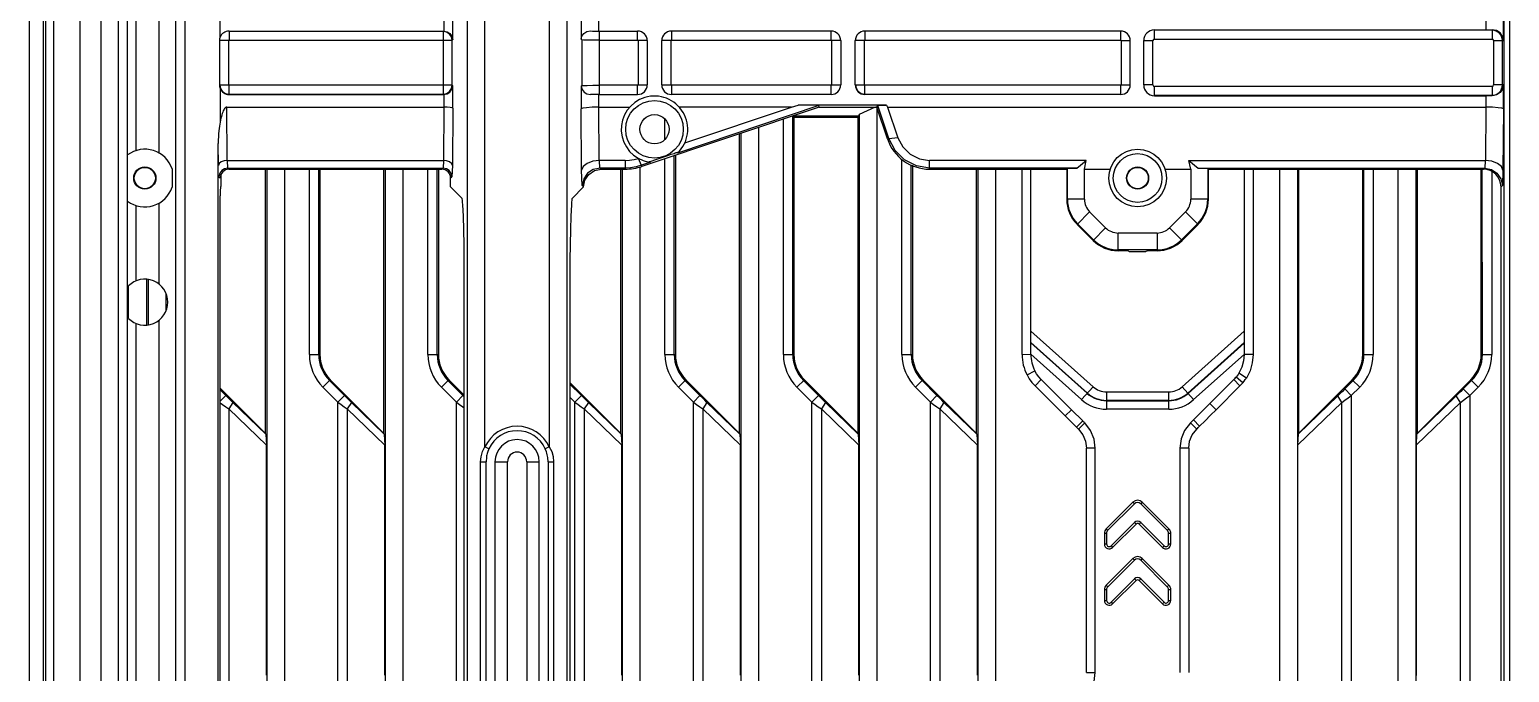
# Model space of a CAD drawing. Header units: millimetres. Extents: x -3132 to 28633, y 682 to 5849.
# Drawn here: x 7061 to 7228, y 2136.8 to 2209.3 of the extents above; entities that cross this region are included whole.
import ezdxf

# ---------------------------------------------------------------- set-up
doc = ezdxf.new("R2010")
doc.units = ezdxf.units.MM

msp = doc.modelspace()

# ---------------------------------------------------------------- linework, layer by layer
at = {"linetype": 'Continuous'}
for p, q in [((7061.028, 1705.533), (7061.028, 2705.533)), ((7063.722, 2442.629), (7063.722, 1968.437)), ((7062.55, 2442.221), (7062.55, 1968.845)), ((7062.842, 1968.845), (7062.842, 2442.221)), ((7066.72, 1972.359), (7066.72, 2438.707)), ((7069.049, 2437.363), (7069.049, 1973.703)), ((7071.048, 1974.935), (7071.048, 2436.131)), ((7121.659, 2038.219), (7121.659, 2372.847)), ((7110.397, 2365.609), (7110.397, 2045.457)), ((7227.359, 2360.493), (7227.359, 2050.573)), ((7227.976, 2360.493), (7227.976, 2050.573)), ((7072.047, 2347.691), (7072.047, 2063.374)), ((7078.528, 2337.765), (7078.528, 2073.301)), ((7077.528, 2074.024), (7077.528, 2337.042)), ((7112.396, 2162.209), (7112.396, 2248.857)), ((7119.66, 2248.857), (7119.66, 2162.209)), ((7073.046, 2195.631), (7073.046, 2215.435)), ((7075.592, 2215.684), (7075.592, 2195.382)), ((7082.528, 2208.432), (7082.528, 2212.243)), ((7107.775, 2210.533), (7107.775, 2209.11)), ((7108.77, 2208.148), (7108.77, 2210.638)), ((7123.253, 2210.744), (7123.253, 2208.182)), ((7125.243, 2209.11), (7125.243, 2210.533)), ((7225.315, 2210.533), (7225.315, 2209.242)), ((7227.305, 2208.033), (7227.305, 2210.744)), ((7083.528, 2209.11), (7107.775, 2209.11)), ((7083.528, 2209.066), (7083.528, 2208.072)), ((7107.698, 2209.066), (7107.698, 2201.999)), ((7124.307, 2209.118), (7124.325, 2209.1)), ((7125.243, 2209.11), (7129.628, 2209.11)), ((7125.32, 2201.999), (7125.32, 2209.066)), ((7129.628, 2208.072), (7129.628, 2209.066)), ((7151.462, 2209.11), (7133.428, 2209.11)), ((7133.428, 2209.066), (7133.428, 2208.072)), ((7151.462, 2208.072), (7151.462, 2209.066)), ((7184.128, 2209.11), (7155.262, 2209.11)), ((7155.262, 2209.066), (7155.262, 2208.072)), ((7184.128, 2208.072), (7184.128, 2209.11)), ((7187.928, 2209.242), (7225.315, 2209.242)), ((7187.928, 2208.204), (7187.928, 2209.199)), ((7226.028, 2209.199), (7187.928, 2209.199)), ((7226.028, 2209.199), (7226.028, 2208.204)), ((7082.45, 2208.033), (7082.45, 2203.033)), ((7083.49, 2208.033), (7082.495, 2208.033)), ((7083.49, 2202.994), (7083.49, 2208.072)), ((7083.49, 2208.072), (7108.693, 2208.072)), ((7108.77, 2208.148), (7108.693, 2208.072)), ((7108.693, 2202.994), (7108.693, 2208.072)), ((7123.33, 2208.105), (7123.253, 2208.182)), ((7123.33, 2208.105), (7123.33, 2202.961)), ((7125.32, 2208.072), (7129.667, 2208.072)), ((7129.667, 2208.072), (7129.667, 2202.994)), ((7130.662, 2208.033), (7129.667, 2208.033)), ((7130.705, 2208.033), (7130.705, 2203.033)), ((7132.351, 2203.033), (7132.351, 2208.033)), ((7133.39, 2208.033), (7132.395, 2208.033)), ((7133.39, 2202.994), (7133.39, 2208.072)), ((7133.39, 2208.072), (7151.5, 2208.072)), ((7151.5, 2208.072), (7151.5, 2202.994)), ((7152.495, 2208.033), (7151.5, 2208.033)), ((7152.539, 2208.033), (7152.539, 2203.033)), ((7154.185, 2203.033), (7154.185, 2208.033)), ((7155.223, 2208.033), (7154.228, 2208.033)), ((7155.223, 2202.994), (7155.223, 2208.072)), ((7155.223, 2208.072), (7184.167, 2208.072)), ((7184.167, 2208.072), (7184.167, 2202.994)), ((7184.167, 2208.033), (7185.205, 2208.033)), ((7185.205, 2203.033), (7185.205, 2208.033)), ((7186.719, 2203.033), (7186.719, 2208.033)), ((7186.762, 2208.033), (7187.757, 2208.033)), ((7187.757, 2203.033), (7187.757, 2208.033)), ((7187.928, 2208.204), (7226.028, 2208.204)), ((7226.199, 2208.033), (7226.199, 2203.033)), ((7226.199, 2208.033), (7227.305, 2208.033)), ((7227.194, 2203.033), (7227.194, 2208.033)), ((7082.495, 2203.033), (7083.49, 2203.033)), ((7082.528, 2202.633), (7082.528, 2198.823)), ((7108.693, 2202.994), (7083.49, 2202.994)), ((7083.528, 2201.956), (7083.528, 2202.994)), ((7108.77, 2202.917), (7108.693, 2202.994)), ((7108.77, 2200.427), (7108.77, 2202.917)), ((7123.33, 2202.961), (7123.253, 2202.884)), ((7123.253, 2202.884), (7123.253, 2200.322)), ((7129.667, 2202.994), (7125.32, 2202.994)), ((7129.628, 2201.999), (7129.628, 2202.994)), ((7129.667, 2203.033), (7130.662, 2203.033)), ((7132.351, 2203.033), (7133.39, 2203.033)), ((7151.5, 2202.994), (7133.39, 2202.994)), ((7133.428, 2202.994), (7133.428, 2201.999)), ((7151.462, 2201.999), (7151.462, 2202.994)), ((7151.5, 2203.033), (7152.495, 2203.033)), ((7154.185, 2203.033), (7155.223, 2203.033)), ((7184.167, 2202.994), (7155.223, 2202.994)), ((7155.262, 2201.956), (7155.262, 2202.994)), ((7184.128, 2201.999), (7184.128, 2202.994)), ((7184.167, 2203.033), (7185.162, 2203.033)), ((7187.757, 2203.033), (7186.762, 2203.033)), ((7187.928, 2201.867), (7187.928, 2202.862)), ((7226.028, 2202.862), (7187.928, 2202.862)), ((7226.028, 2202.862), (7226.028, 2201.867)), ((7227.305, 2203.033), (7226.199, 2203.033)), ((7227.305, 2200.322), (7227.305, 2203.033)), ((7083.279, 2200.533), (7107.775, 2200.533)), ((7083.326, 2194.511), (7083.281, 2200.533)), ((7083.528, 2201.999), (7107.698, 2201.999)), ((7083.528, 2201.956), (7107.741, 2201.956)), ((7107.774, 2200.533), (7107.729, 2194.511)), ((7107.775, 2201.956), (7107.775, 2200.533)), ((7108.77, 2200.427), (7108.721, 2193.958)), ((7124.307, 2201.948), (7124.325, 2201.966)), ((7125.243, 2200.533), (7125.243, 2201.956)), ((7125.243, 2201.956), (7129.628, 2201.956)), ((7125.243, 2200.533), (7128.733, 2200.533)), ((7125.29, 2194.511), (7125.244, 2200.533)), ((7150.108, 2200.533), (7130.114, 2193.843)), ((7151.462, 2201.956), (7133.428, 2201.956)), ((7150.078, 2200.715), (7134.134, 2195.336)), ((7146.984, 2200.533), (7134.323, 2200.533)), ((7134.954, 2196.508), (7146.984, 2200.533)), ((7146.984, 2200.533), (7147.749, 2200.742)), ((7157.717, 2200.742), (7147.749, 2200.742)), ((7150.108, 2200.533), (7150.078, 2200.715)), ((7150.108, 2200.533), (7156.616, 2200.533)), ((7156.437, 2200.533), (7154.633, 2199.716)), ((7184.128, 2201.956), (7155.262, 2201.956)), ((7156.616, 2200.533), (7156.742, 2200.709)), ((7157.816, 2196.946), (7156.616, 2200.533)), ((7156.627, 2200.533), (7156.627, 1995.44)), ((7156.742, 2200.709), (7157.717, 2200.742)), ((7157.955, 2196.993), (7156.742, 2200.709)), ((7157.717, 2200.742), (7157.833, 2200.533)), ((7157.833, 2200.533), (7158.989, 2197.08)), ((7157.833, 2200.533), (7225.315, 2200.533)), ((7187.928, 2201.867), (7226.028, 2201.867)), ((7187.928, 2201.823), (7225.315, 2201.823)), ((7225.313, 2200.533), (7225.268, 2194.511)), ((7225.315, 2201.823), (7225.315, 2200.533)), ((7123.305, 2193.405), (7123.253, 2200.322)), ((7132.704, 2196.916), (7132.704, 2199.152)), ((7146.074, 2172.617), (7146.074, 2199.183)), ((7147.128, 2172.617), (7147.129, 2199.54)), ((7147.262, 2199.401), (7147.136, 2199.534)), ((7147.136, 2199.534), (7154.62, 2199.532)), ((7147.262, 2199.401), (7147.262, 2172.617)), ((7147.262, 2199.401), (7154.488, 2199.401)), ((7154.488, 2199.401), (7154.62, 2199.532)), ((7154.488, 2163.734), (7154.488, 2199.401)), ((7154.62, 2199.532), (7154.634, 2199.713)), ((7154.634, 2199.713), (7154.634, 1997.432)), ((7227.305, 2200.322), (7227.253, 2193.405)), ((7141.118, 2163.734), (7141.118, 2197.525)), ((7141.264, 2197.574), (7141.264, 2010.802)), ((7143.257, 2198.241), (7143.257, 2008.81)), ((7158.989, 2197.08), (7157.965, 2196.963)), ((7082.333, 2193.958), (7082.315, 2196.441)), ((7082.315, 2074.923), (7082.315, 2196.441)), ((7157.955, 2196.993), (7157.816, 2196.946)), ((7072.092, 2189.922), (7072.092, 2195.143)), ((7083.326, 2194.511), (7107.729, 2194.511)), ((7083.375, 2193.661), (7083.338, 2194.511)), ((7107.717, 2194.511), (7107.68, 2193.661)), ((7108.721, 2193.958), (7108.666, 2192.677)), ((7125.351, 2193.661), (7125.314, 2194.511)), ((7128.21, 2194.511), (7125.314, 2194.511)), ((7128.21, 2194.511), (7128.21, 2193.533)), ((7130.062, 2193.962), (7129.727, 2194.744)), ((7129.887, 2193.781), (7129.887, 2022.18)), ((7131.089, 2194.309), (7130.073, 2193.966)), ((7130.114, 2193.843), (7130.073, 2193.966)), ((7131.15, 2194.449), (7131.27, 2194.491)), ((7131.27, 2194.491), (7131.557, 2194.589)), ((7131.557, 2194.589), (7131.907, 2194.708)), ((7131.907, 2194.708), (7133.039, 2195.087)), ((7132.704, 2172.617), (7132.704, 2194.71)), ((7133.039, 2195.087), (7133.422, 2195.214)), ((7133.758, 2172.617), (7133.759, 2195.063)), ((7133.892, 2195.107), (7133.892, 2172.617)), ((7159.444, 2172.617), (7159.444, 2194.665)), ((7160.498, 2172.617), (7160.499, 2194.038)), ((7160.632, 2193.971), (7160.632, 2172.617)), ((7162.557, 2193.533), (7162.557, 2194.511)), ((7180.238, 2194.511), (7162.557, 2194.511)), ((7179.186, 2193.661), (7180.238, 2194.511)), ((7180.028, 2193.533), (7180.238, 2194.511)), ((7192.028, 2193.533), (7191.819, 2194.511)), ((7191.819, 2194.511), (7192.87, 2193.661)), ((7191.819, 2194.511), (7225.268, 2194.511)), ((7225.244, 2194.511), (7225.207, 2193.661)), ((7077.112, 2193.56), (7077.112, 2191.506)), ((7082.389, 2192.677), (7082.528, 2192.538)), ((7082.598, 2192.882), (7082.598, 2191.598)), ((7083.375, 2193.661), (7107.68, 2193.661)), ((7083.523, 2193.533), (7083.395, 2193.661)), ((7083.523, 2193.533), (7107.532, 2193.533)), ((7087.638, 2163.734), (7087.638, 2193.533)), ((7087.784, 2193.533), (7087.784, 2064.282)), ((7089.777, 2193.533), (7089.777, 2062.29)), ((7092.594, 2172.617), (7092.594, 2193.533)), ((7093.648, 2172.617), (7093.649, 2193.533)), ((7093.782, 2193.533), (7093.782, 2172.617)), ((7101.008, 2163.734), (7101.008, 2193.533)), ((7101.154, 2193.533), (7101.154, 2050.912)), ((7103.147, 2193.533), (7103.147, 2048.92)), ((7105.964, 2172.617), (7105.964, 2193.533)), ((7107.018, 2172.617), (7107.019, 2193.533)), ((7107.152, 2193.533), (7107.152, 2172.617)), ((7107.659, 2193.661), (7107.532, 2193.533)), ((7108.527, 2192.538), (7108.666, 2192.677)), ((7108.527, 2191.534), (7108.527, 2192.538)), ((7123.379, 2191.694), (7123.305, 2193.405)), ((7125.52, 2193.533), (7125.392, 2193.661)), ((7128.21, 2193.661), (7125.392, 2193.661)), ((7125.52, 2193.533), (7128.21, 2193.533)), ((7127.748, 2163.734), (7127.748, 2193.533)), ((7127.894, 2193.533), (7127.894, 2024.172)), ((7179.186, 2193.661), (7162.557, 2193.661)), ((7162.557, 2193.533), (7178.028, 2193.533)), ((7167.858, 2163.734), (7167.858, 2193.533)), ((7168.004, 2193.533), (7168.004, 1984.062)), ((7169.997, 2193.533), (7169.997, 1982.07)), ((7172.998, 2172.617), (7172.998, 2193.533)), ((7173.998, 2172.642), (7173.998, 2193.533)), ((7178.028, 2193.533), (7178.119, 2193.623)), ((7178.028, 2193.533), (7178.028, 2190.14)), ((7178.119, 2193.623), (7179.186, 2193.661)), ((7178.119, 2190.14), (7178.119, 2193.623)), ((7180.028, 2190.14), (7180.028, 2193.533)), ((7180.028, 2193.533), (7182.936, 2193.533)), ((7189.12, 2193.533), (7192.028, 2193.533)), ((7192.028, 2193.533), (7192.028, 2190.14)), ((7192.87, 2193.661), (7225.207, 2193.661)), ((7192.87, 2193.661), (7193.938, 2193.623)), ((7193.938, 2193.623), (7193.938, 2190.14)), ((7194.028, 2193.533), (7193.938, 2193.623)), ((7194.028, 2190.14), (7194.028, 2193.533)), ((7194.028, 2193.533), (7225.038, 2193.533)), ((7198.058, 2193.533), (7198.058, 2172.628)), ((7199.058, 2193.533), (7199.058, 2172.618)), ((7202.059, 1960.447), (7202.059, 2193.533)), ((7204.056, 2193.533), (7204.056, 1961.511)), ((7204.198, 2193.533), (7204.198, 2163.727)), ((7211.424, 2172.617), (7211.424, 2193.533)), ((7211.558, 2172.617), (7211.549, 2193.533)), ((7212.612, 2193.533), (7212.612, 2172.617)), ((7215.429, 1960.447), (7215.429, 2193.533)), ((7217.426, 2193.533), (7217.426, 1961.511)), ((7217.568, 2193.533), (7217.568, 2163.727)), ((7224.794, 2172.617), (7224.794, 2193.533)), ((7224.928, 2172.617), (7224.919, 2193.533)), ((7225.166, 2193.661), (7225.038, 2193.533)), ((7225.982, 2193.288), (7225.982, 2172.617)), ((7227.253, 2193.405), (7227.179, 2191.694)), ((7082.528, 2074.923), (7082.528, 2190.511)), ((7082.598, 2191.598), (7082.56, 2191.503)), ((7109.819, 2190.241), (7108.527, 2191.534)), ((7123.53, 2191.534), (7122.238, 2190.241)), ((7123.379, 2191.694), (7123.53, 2191.538)), ((7227.028, 2191.543), (7227.179, 2191.694)), ((7227.028, 2050.573), (7227.028, 2191.543)), ((7073.046, 2180.939), (7073.046, 2189.435)), ((7075.592, 2189.684), (7075.592, 2180.61)), ((7180.028, 2190.14), (7178.028, 2190.14)), ((7179.2, 2187.311), (7180.614, 2188.726)), ((7180.614, 2188.726), (7182.421, 2186.919)), ((7189.636, 2186.919), (7191.442, 2188.726)), ((7191.442, 2188.726), (7192.857, 2187.311)), ((7194.028, 2190.14), (7192.028, 2190.14)), ((7181.007, 2185.504), (7179.2, 2187.311)), ((7181.071, 2185.568), (7179.264, 2187.375)), ((7192.793, 2187.375), (7190.986, 2185.568)), ((7192.857, 2187.311), (7191.05, 2185.504)), ((7182.421, 2186.919), (7181.007, 2185.504)), ((7183.835, 2184.333), (7183.835, 2186.333)), ((7188.221, 2186.333), (7183.835, 2186.333)), ((7188.221, 2186.333), (7188.221, 2184.333)), ((7191.05, 2185.504), (7189.636, 2186.919)), ((7188.221, 2184.423), (7183.835, 2184.423)), ((7184.006, 2184.333), (7183.835, 2184.333)), ((7184.995, 2184.302), (7185.093, 2184.263)), ((7185.093, 2184.263), (7186.963, 2184.263)), ((7187.058, 2184.301), (7186.963, 2184.263)), ((7188.221, 2184.333), (7188.05, 2184.333)), ((7110.064, 2052.801), (7110.064, 2183.259)), ((7121.992, 2183.259), (7121.992, 2052.801)), ((7072.18, 2176.707), (7072.18, 2180.359)), ((7074.268, 2175.933), (7074.268, 2181.133)), ((7074.415, 2181.07), (7074.415, 2175.975)), ((7076.407, 2179.521), (7076.407, 2177.534)), ((7073.046, 2063.374), (7073.046, 2176.126)), ((7075.592, 2176.456), (7075.592, 2074.024)), ((7181.005, 2168.989), (7173.998, 2175.276)), ((7180.371, 2168.283), (7173.998, 2174.001)), ((7173.998, 2173.942), (7180.342, 2168.25)), ((7198.058, 2175.25), (7191.056, 2168.986)), ((7198.058, 2173.978), (7191.688, 2168.279)), ((7191.718, 2168.246), (7198.058, 2173.918)), ((7092.594, 2172.617), (7093.782, 2172.617)), ((7105.964, 2172.617), (7107.152, 2172.617)), ((7132.704, 2172.617), (7133.892, 2172.617)), ((7146.074, 2172.617), (7147.262, 2172.617)), ((7159.444, 2172.617), (7160.632, 2172.617)), ((7172.998, 2172.617), (7173.997, 2172.65)), ((7173.998, 2172.649), (7179.708, 2167.544)), ((7192.35, 2167.539), (7198.058, 2172.634)), ((7199.058, 2172.618), (7198.059, 2172.634)), ((7211.424, 2172.617), (7212.612, 2172.617)), ((7224.794, 2172.617), (7225.982, 2172.617)), ((7173.553, 2170.326), (7174.445, 2170.779)), ((7198.302, 2169.977), (7197.46, 2170.517)), ((7087.638, 2163.734), (7082.528, 2168.844)), ((7083.177, 2168.006), (7082.528, 2168.654)), ((7094.954, 2169.788), (7094.114, 2168.948)), ((7094.114, 2168.948), (7095.802, 2167.261)), ((7096.547, 2168.006), (7094.859, 2169.693)), ((7101.008, 2163.734), (7094.954, 2169.788)), ((7108.324, 2169.788), (7107.484, 2168.948)), ((7107.484, 2168.948), (7109.172, 2167.261)), ((7109.917, 2168.006), (7108.229, 2169.693)), ((7110.064, 2168.048), (7108.324, 2169.788)), ((7127.748, 2163.734), (7121.992, 2169.49)), ((7123.287, 2168.006), (7121.992, 2169.3)), ((7135.064, 2169.788), (7134.224, 2168.948)), ((7134.224, 2168.948), (7135.912, 2167.261)), ((7136.657, 2168.006), (7134.969, 2169.693)), ((7141.118, 2163.734), (7135.064, 2169.788)), ((7148.434, 2169.788), (7147.594, 2168.948)), ((7147.594, 2168.948), (7149.282, 2167.261)), ((7150.027, 2168.006), (7148.339, 2169.693)), ((7154.488, 2163.734), (7148.434, 2169.788)), ((7161.804, 2169.788), (7160.964, 2168.948)), ((7160.964, 2168.948), (7162.652, 2167.261)), ((7163.397, 2168.006), (7161.709, 2169.693)), ((7167.858, 2163.734), (7161.804, 2169.788)), ((7174.464, 2169.092), (7175.166, 2169.805)), ((7174.464, 2169.092), (7177.864, 2165.698)), ((7178.57, 2166.406), (7175.166, 2169.805)), ((7179.708, 2167.544), (7181.005, 2168.989)), ((7191.056, 2168.986), (7192.35, 2167.539)), ((7196.962, 2169.894), (7194.185, 2167.109)), ((7194.892, 2166.402), (7197.574, 2169.091)), ((7197.574, 2169.091), (7196.871, 2169.803)), ((7197.904, 2169.449), (7197.138, 2170.091)), ((7210.252, 2169.788), (7204.198, 2163.727)), ((7209.397, 2168.743), (7210.347, 2169.693)), ((7209.397, 2168.743), (7210.142, 2167.998)), ((7210.142, 2167.998), (7211.092, 2168.948)), ((7211.092, 2168.948), (7210.252, 2169.788)), ((7223.622, 2169.788), (7217.568, 2163.727)), ((7222.767, 2168.743), (7223.717, 2169.693)), ((7222.767, 2168.743), (7223.512, 2167.998)), ((7223.512, 2167.998), (7224.462, 2168.948)), ((7224.462, 2168.948), (7223.622, 2169.788)), ((7082.528, 2167.357), (7083.177, 2168.006)), ((7083.963, 2167.233), (7083.501, 2166.488)), ((7087.673, 2163.65), (7083.963, 2167.233)), ((7095.802, 2167.261), (7096.547, 2168.006)), ((7095.802, 2131.592), (7095.802, 2167.261)), ((7097.333, 2167.233), (7096.871, 2166.488)), ((7101.043, 2163.65), (7097.333, 2167.233)), ((7109.172, 2167.261), (7109.917, 2168.006)), ((7109.172, 2131.592), (7109.172, 2167.261)), ((7110.064, 2167.859), (7109.917, 2168.006)), ((7121.992, 2167.81), (7122.542, 2167.261)), ((7122.542, 2167.261), (7123.287, 2168.006)), ((7122.542, 2131.592), (7122.542, 2167.261)), ((7124.073, 2167.233), (7123.611, 2166.488)), ((7127.783, 2163.65), (7124.073, 2167.233)), ((7135.912, 2167.261), (7136.657, 2168.006)), ((7135.912, 2131.592), (7135.912, 2167.261)), ((7137.443, 2167.233), (7136.981, 2166.488)), ((7141.153, 2163.65), (7137.443, 2167.233)), ((7149.282, 2167.261), (7150.027, 2168.006)), ((7149.282, 2131.592), (7149.282, 2167.261)), ((7150.813, 2167.233), (7150.351, 2166.488)), ((7154.523, 2163.65), (7150.813, 2167.233)), ((7162.652, 2167.261), (7163.397, 2168.006)), ((7162.652, 2131.592), (7162.652, 2167.261)), ((7164.183, 2167.233), (7163.721, 2166.488)), ((7167.893, 2163.65), (7164.183, 2167.233)), ((7182.527, 2168.406), (7182.527, 2166.464)), ((7182.527, 2168.406), (7189.536, 2168.406)), ((7189.536, 2167.457), (7182.527, 2167.457)), ((7182.527, 2167.413), (7189.536, 2167.413)), ((7189.536, 2166.464), (7189.536, 2168.406)), ((7194.184, 2167.109), (7194.892, 2166.403)), ((7204.112, 2162.434), (7209.073, 2167.225)), ((7208.611, 2167.97), (7204.184, 2163.696)), ((7209.073, 2167.225), (7208.611, 2167.97)), ((7209.073, 2131.628), (7209.073, 2167.225)), ((7210.142, 2167.998), (7210.142, 2130.855)), ((7217.482, 2162.434), (7222.443, 2167.225)), ((7221.981, 2167.97), (7217.554, 2163.696)), ((7222.443, 2167.225), (7221.981, 2167.97)), ((7222.443, 2131.628), (7222.443, 2167.225)), ((7223.512, 2167.998), (7223.512, 2130.855)), ((7083.501, 2166.488), (7083.501, 2132.365)), ((7083.501, 2166.488), (7087.741, 2162.392)), ((7096.871, 2166.488), (7096.871, 2132.365)), ((7096.871, 2166.488), (7101.111, 2162.392)), ((7123.611, 2166.488), (7123.611, 2132.365)), ((7123.611, 2166.488), (7127.851, 2162.392)), ((7136.981, 2166.488), (7136.981, 2132.365)), ((7136.981, 2166.488), (7141.221, 2162.392)), ((7150.351, 2166.488), (7150.351, 2132.365)), ((7150.351, 2166.488), (7154.591, 2162.392)), ((7163.721, 2166.488), (7163.721, 2132.365)), ((7163.721, 2166.488), (7167.961, 2162.392)), ((7177.864, 2165.698), (7178.57, 2166.406)), ((7177.864, 2165.698), (7179.14, 2164.429)), ((7179.845, 2165.138), (7178.57, 2166.406)), ((7189.536, 2166.464), (7182.527, 2166.464)), ((7087.673, 2163.65), (7087.638, 2163.734)), ((7087.673, 2163.65), (7087.741, 2162.392)), ((7101.043, 2163.65), (7101.008, 2163.734)), ((7101.043, 2163.65), (7101.111, 2162.392)), ((7127.783, 2163.65), (7127.748, 2163.734)), ((7127.783, 2163.65), (7127.851, 2162.392)), ((7141.153, 2163.65), (7141.118, 2163.734)), ((7141.153, 2163.65), (7141.221, 2162.392)), ((7154.523, 2163.65), (7154.488, 2163.734)), ((7154.523, 2163.65), (7154.591, 2162.392)), ((7167.893, 2163.65), (7167.961, 2162.392)), ((7179.14, 2164.429), (7179.845, 2165.138)), ((7179.361, 2164.21), (7180.069, 2164.916)), ((7192.699, 2164.218), (7191.991, 2164.924)), ((7193.025, 2164.542), (7192.318, 2165.249)), ((7204.112, 2162.434), (7204.181, 2163.699)), ((7204.184, 2163.696), (7204.194, 2163.73)), ((7217.482, 2162.434), (7217.551, 2163.699)), ((7217.554, 2163.696), (7217.564, 2163.73)), ((7087.741, 2136.461), (7087.741, 2162.392)), ((7101.111, 2136.461), (7101.111, 2162.392)), ((7112.126, 2161.672), (7112.396, 2162.209)), ((7112.85, 2161.999), (7112.396, 2162.209)), ((7112.85, 2161.999), (7112.693, 2161.593)), ((7119.66, 2162.209), (7119.206, 2161.999)), ((7119.35, 2161.635), (7119.206, 2161.999)), ((7119.66, 2162.209), (7119.929, 2161.673)), ((7127.851, 2136.461), (7127.851, 2162.392)), ((7141.221, 2136.461), (7141.221, 2162.392)), ((7154.591, 2136.461), (7154.591, 2162.392)), ((7167.961, 2136.461), (7167.961, 2162.392)), ((7180.252, 2136.775), (7180.251, 2162.079)), ((7181.251, 2162.079), (7180.251, 2162.079)), ((7181.251, 2136.775), (7181.251, 2162.078)), ((7190.803, 2162.078), (7190.803, 2136.774)), ((7191.803, 2162.078), (7190.803, 2162.078)), ((7191.803, 2162.078), (7191.803, 2136.774)), ((7204.112, 2136.419), (7204.112, 2162.434)), ((7217.482, 2136.419), (7217.482, 2162.434)), ((7111.906, 2160.533), (7111.961, 2161.106)), ((7111.906, 2070.533), (7111.906, 2160.533)), ((7111.906, 2160.533), (7112.528, 2160.533)), ((7111.961, 2161.106), (7112.126, 2161.672)), ((7112.567, 2161.054), (7112.528, 2160.533)), ((7112.528, 2070.533), (7112.528, 2160.533)), ((7113.528, 2160.533), (7113.528, 2070.533)), ((7113.528, 2160.533), (7114.942, 2160.533)), ((7114.942, 2070.533), (7114.942, 2160.533)), ((7117.114, 2160.533), (7117.114, 2070.533)), ((7117.114, 2160.533), (7118.528, 2160.533)), ((7118.528, 2070.533), (7118.528, 2160.533)), ((7119.528, 2160.533), (7119.495, 2161.016)), ((7119.528, 2160.533), (7119.528, 2070.533)), ((7119.528, 2160.533), (7120.151, 2160.533)), ((7119.929, 2161.673), (7120.095, 2161.108)), ((7120.095, 2161.108), (7120.151, 2160.533)), ((7120.151, 2160.533), (7120.151, 2070.533)), ((7185.498, 2155.977), (7182.498, 2152.977)), ((7182.675, 2152.801), (7185.675, 2155.801)), ((7185.675, 2155.801), (7185.498, 2155.977)), ((7186.558, 2155.977), (7186.382, 2155.801)), ((7186.382, 2155.801), (7189.382, 2152.801)), ((7189.558, 2152.977), (7186.558, 2155.977)), ((7185.675, 2153.679), (7183.04, 2151.045)), ((7185.851, 2153.503), (7185.675, 2153.679)), ((7186.382, 2153.679), (7186.205, 2153.503)), ((7189.016, 2151.045), (7186.382, 2153.679)), ((7182.278, 2152.447), (7182.278, 2151.257)), ((7182.528, 2152.447), (7182.278, 2152.447)), ((7182.498, 2152.977), (7182.675, 2152.801)), ((7182.528, 2152.447), (7182.528, 2151.257)), ((7183.217, 2150.868), (7185.851, 2153.503)), ((7186.205, 2153.503), (7188.839, 2150.868)), ((7189.382, 2152.801), (7189.558, 2152.977)), ((7189.528, 2151.257), (7189.528, 2152.447)), ((7189.778, 2152.447), (7189.528, 2152.447)), ((7189.778, 2151.257), (7189.778, 2152.447)), ((7182.278, 2151.257), (7182.528, 2151.257)), ((7183.04, 2151.045), (7183.217, 2150.868)), ((7188.839, 2150.868), (7189.016, 2151.045)), ((7189.528, 2151.257), (7189.778, 2151.257)), ((7185.498, 2149.614), (7182.498, 2146.614)), ((7182.675, 2146.437), (7185.675, 2149.437)), ((7185.675, 2149.437), (7185.498, 2149.614)), ((7186.558, 2149.614), (7186.382, 2149.437)), ((7186.382, 2149.437), (7189.382, 2146.437)), ((7189.558, 2146.614), (7186.558, 2149.614)), ((7185.675, 2147.315), (7183.04, 2144.681)), ((7183.217, 2144.504), (7185.851, 2147.139)), ((7185.851, 2147.139), (7185.675, 2147.315)), ((7186.382, 2147.315), (7186.205, 2147.139)), ((7186.205, 2147.139), (7188.839, 2144.504)), ((7189.016, 2144.681), (7186.382, 2147.315)), ((7182.278, 2146.083), (7182.278, 2144.893)), ((7182.528, 2146.083), (7182.278, 2146.083)), ((7182.498, 2146.614), (7182.675, 2146.437)), ((7182.528, 2146.083), (7182.528, 2144.893)), ((7189.382, 2146.437), (7189.558, 2146.614)), ((7189.528, 2144.893), (7189.528, 2146.083)), ((7189.778, 2146.083), (7189.528, 2146.083)), ((7189.778, 2144.893), (7189.778, 2146.083)), ((7182.278, 2144.893), (7182.528, 2144.893)), ((7183.04, 2144.681), (7183.217, 2144.504)), ((7188.839, 2144.504), (7189.016, 2144.681)), ((7189.528, 2144.893), (7189.778, 2144.893)), ((7180.252, 2136.775), (7181.252, 2136.775))]:
    msp.add_line(p, q, dxfattribs=at)
for points in [[(7108.693, 2208.072), (7108.617, 2208.452), (7108.401, 2208.775), (7108.078, 2208.99), (7107.698, 2209.066)], [(7107.775, 2209.103), (7108.123, 2209.037), (7108.446, 2208.835), (7108.675, 2208.528), (7108.77, 2208.148)], [(7123.253, 2208.182), (7123.348, 2208.544), (7123.574, 2208.844), (7123.906, 2209.048), (7124.307, 2209.118)], [(7227.305, 2208.033), (7227.191, 2208.507), (7226.916, 2208.896), (7226.511, 2209.157), (7226.028, 2209.247)], [(7125.32, 2208.072), (7124.574, 2208.074), (7123.937, 2208.081), (7123.501, 2208.092), (7123.33, 2208.105)], [(7107.698, 2201.999), (7108.078, 2202.075), (7108.401, 2202.291), (7108.617, 2202.614), (7108.693, 2202.994)], [(7107.741, 2201.956), (7108.123, 2202.029), (7108.446, 2202.231), (7108.675, 2202.538), (7108.77, 2202.917)], [(7123.253, 2202.884), (7123.349, 2202.52), (7123.576, 2202.22), (7123.908, 2202.017), (7124.307, 2201.948)], [(7123.33, 2202.961), (7123.501, 2202.974), (7123.937, 2202.985), (7124.574, 2202.992), (7125.32, 2202.994)], [(7227.305, 2203.033), (7227.192, 2202.56), (7226.918, 2202.172), (7226.514, 2201.91), (7226.028, 2201.819)], [(7083.279, 2200.533), (7083.201, 2200.518), (7083.124, 2200.473), (7083.053, 2200.405), (7082.987, 2200.318), (7082.925, 2200.215), (7082.867, 2200.097), (7082.812, 2199.963), (7082.76, 2199.815), (7082.709, 2199.651), (7082.661, 2199.471), (7082.615, 2199.274), (7082.57, 2199.058), (7082.528, 2198.823)], [(7108.77, 2200.427), (7108.684, 2200.467), (7108.465, 2200.501), (7108.147, 2200.524), (7107.774, 2200.533)], [(7125.244, 2200.533), (7124.498, 2200.515), (7123.862, 2200.469), (7123.425, 2200.401), (7123.253, 2200.322)], [(7227.305, 2200.322), (7227.133, 2200.401), (7226.696, 2200.469), (7226.059, 2200.515), (7225.313, 2200.533)], [(7158.989, 2197.08), (7159.534, 2196.034), (7160.371, 2195.211), (7161.414, 2194.689), (7162.557, 2194.511)], [(7133.422, 2195.214), (7133.735, 2195.317), (7133.869, 2195.361), (7133.987, 2195.399)], [(7133.987, 2195.399), (7134.09, 2195.431), (7134.174, 2195.457), (7134.234, 2195.474), (7134.269, 2195.483), (7134.278, 2195.483)], [(7162.557, 2193.661), (7161.075, 2193.893), (7159.733, 2194.569), (7158.661, 2195.626), (7157.955, 2196.993)], [(7083.338, 2194.512), (7082.984, 2194.47), (7082.657, 2194.354), (7082.426, 2194.176), (7082.333, 2193.958)], [(7108.721, 2193.958), (7108.63, 2194.174), (7108.397, 2194.354), (7108.067, 2194.471), (7107.717, 2194.512)], [(7125.314, 2194.51), (7124.558, 2194.419), (7123.927, 2194.184), (7123.483, 2193.832), (7123.305, 2193.405)], [(7128.21, 2194.511), (7128.718, 2194.538), (7129.22, 2194.619), (7129.71, 2194.753)], [(7130.073, 2193.966), (7129.46, 2193.796), (7128.839, 2193.695), (7128.21, 2193.661)], [(7130.867, 2194.342), (7130.874, 2194.347), (7130.907, 2194.361), (7130.966, 2194.383), (7131.048, 2194.413), (7131.15, 2194.449)], [(7227.253, 2193.405), (7227.078, 2193.828), (7226.631, 2194.184), (7225.992, 2194.421), (7225.244, 2194.51)], [(7083.395, 2193.661), (7083.021, 2193.588), (7082.698, 2193.381), (7082.474, 2193.064), (7082.389, 2192.677)], [(7108.666, 2192.677), (7108.585, 2193.055), (7108.365, 2193.373), (7108.045, 2193.584), (7107.659, 2193.661)], [(7125.392, 2193.661), (7124.613, 2193.504), (7123.981, 2193.086), (7123.545, 2192.457), (7123.379, 2191.694)], [(7123.527, 2191.531), (7123.681, 2192.305), (7124.113, 2192.95), (7124.758, 2193.382), (7125.52, 2193.533)], [(7225.207, 2193.66), (7225.944, 2193.504), (7226.576, 2193.086), (7227.013, 2192.457), (7227.179, 2191.694)], [(7110.064, 2183.259), (7110.055, 2184.983), (7110.025, 2186.685), (7109.972, 2188.214), (7109.9, 2189.496)], [(7122.156, 2189.496), (7122.085, 2188.236), (7122.033, 2186.727), (7122.002, 2185.019), (7121.992, 2183.259)], [(7184.995, 2184.302), (7184.825, 2184.318), (7184.469, 2184.329), (7184.006, 2184.333)], [(7198.058, 2172.634), (7197.993, 2171.907), (7197.795, 2171.194), (7197.459, 2170.517)], [(7199.058, 2172.619), (7198.971, 2171.696), (7198.717, 2170.805), (7198.302, 2169.978)], [(7173.553, 2170.327), (7173.796, 2169.904), (7174.101, 2169.488), (7174.464, 2169.092)], [(7175.166, 2169.805), (7174.875, 2170.122), (7174.635, 2170.449), (7174.445, 2170.779)], [(7197.459, 2170.517), (7197.361, 2170.373), (7197.256, 2170.235), (7197.138, 2170.091)], [(7197.138, 2170.091), (7197.051, 2169.99), (7196.962, 2169.894)], [(7197.574, 2169.091), (7197.685, 2169.203), (7197.797, 2169.324), (7197.904, 2169.449)], [(7197.904, 2169.449), (7198.048, 2169.624), (7198.181, 2169.801), (7198.302, 2169.978)], [(7209.397, 2168.743), (7209.128, 2168.475), (7208.865, 2168.218), (7208.611, 2167.97)], [(7222.767, 2168.743), (7222.498, 2168.475), (7222.235, 2168.218), (7221.981, 2167.97)], [(7082.528, 2167.19), (7082.794, 2166.996), (7083.15, 2166.738), (7083.501, 2166.488)], [(7083.963, 2167.233), (7083.708, 2167.48), (7083.446, 2167.738), (7083.177, 2168.006)], [(7095.802, 2167.261), (7096.164, 2166.996), (7096.52, 2166.738), (7096.871, 2166.488)], [(7097.333, 2167.233), (7097.078, 2167.48), (7096.816, 2167.738), (7096.547, 2168.006)], [(7109.172, 2167.261), (7109.534, 2166.996), (7109.89, 2166.738), (7110.064, 2166.614)], [(7122.542, 2167.261), (7122.904, 2166.996), (7123.26, 2166.738), (7123.611, 2166.488)], [(7124.073, 2167.233), (7123.818, 2167.48), (7123.556, 2167.738), (7123.287, 2168.006)], [(7135.912, 2167.261), (7136.274, 2166.996), (7136.63, 2166.738), (7136.981, 2166.488)], [(7137.443, 2167.233), (7137.188, 2167.48), (7136.926, 2167.738), (7136.657, 2168.006)], [(7149.282, 2167.261), (7149.644, 2166.996), (7150, 2166.738), (7150.351, 2166.488)], [(7150.813, 2167.233), (7150.558, 2167.48), (7150.296, 2167.738), (7150.027, 2168.006)], [(7162.652, 2167.261), (7163.014, 2166.996), (7163.37, 2166.738), (7163.721, 2166.488)], [(7164.183, 2167.233), (7163.928, 2167.48), (7163.666, 2167.738), (7163.397, 2168.006)], [(7194.185, 2167.109), (7193.564, 2166.489), (7192.941, 2165.87), (7192.318, 2165.249)], [(7209.073, 2167.225), (7209.424, 2167.475), (7209.78, 2167.733), (7210.142, 2167.998)], [(7222.443, 2167.225), (7222.794, 2167.475), (7223.15, 2167.733), (7223.512, 2167.998)], [(7193.025, 2164.542), (7193.645, 2165.159), (7194.268, 2165.778), (7194.892, 2166.402)], [(7179.361, 2164.21), (7179.852, 2163.563), (7180.151, 2162.84), (7180.251, 2162.079)], [(7181.251, 2162.078), (7181.117, 2163.099), (7180.719, 2164.062), (7180.069, 2164.916)], [(7191.991, 2164.924), (7191.338, 2164.069), (7190.938, 2163.101), (7190.803, 2162.078)], [(7191.803, 2162.078), (7191.904, 2162.843), (7192.205, 2163.57), (7192.699, 2164.218)], [(7180.063, 2133.931), (7180.716, 2134.785), (7181.116, 2135.752), (7181.251, 2136.775)]]:
    msp.add_lwpolyline(points, dxfattribs=at)
for centre, radius in [((7131.528, 2198.033), 3.25), ((7131.528, 2198.033), 1.65), ((7186.028, 2192.533), 3.25), ((7074.028, 2192.533), 1.25), ((7074.028, 2192.533), 1.2), ((7186.028, 2192.533), 2.75), ((7186.028, 2192.533), 1.25), ((7186.028, 2192.533), 1.2)]:
    msp.add_circle(centre, radius, dxfattribs=at)
for centre, radius, start, end in [((7083.528, 2208.033), 1.077, 90, 158.22618), ((7129.628, 2208.033), 1.077, 0, 90), ((7133.428, 2208.033), 1.077, 90, 180), ((7151.462, 2208.033), 1.077, 0, 90), ((7155.262, 2208.033), 1.077, 90, 180), ((7184.128, 2208.033), 1.077, 0, 90), ((7187.928, 2208.033), 1.21, 90, 180), ((7226.028, 2208.033), 1.166, 0, 90), ((7187.928, 2208.033), 0.171, 90, 180), ((7226.028, 2208.033), 0.171, 0, 90), ((7083.528, 2203.033), 1.034, 180, 270), ((7083.528, 2203.033), 1.077, 201.77382, 270), ((7129.628, 2203.033), 1.077, 270, 0), ((7133.428, 2203.033), 1.077, 180, 270), ((7151.462, 2203.033), 1.077, 270, 0), ((7155.262, 2203.033), 1.077, 180, 270), ((7155.262, 2203.033), 1.034, 180, 270), ((7184.128, 2203.033), 1.077, 270, 0), ((7187.928, 2203.033), 1.21, 180, 270), ((7187.928, 2203.033), 0.171, 180, 270), ((7226.028, 2203.033), 1.166, 270, 0), ((7226.028, 2203.033), 0.171, 270, 0), ((7131.528, 2198.033), 3.75, 314.01067, 259.84309), ((7074.028, 2192.533), 3.25, 18.42625, 126.55913), ((7162.557, 2198.533), 5, 198.5, 270), ((7128.21, 2199.533), 6, 270, 288.5), ((7074.028, 2192.533), 3.25, 233.44087, 341.57375), ((7182.028, 2190.14), 4, 180, 225), ((7182.028, 2190.14), 3.91, 180, 225), ((7182.028, 2190.14), 2, 180, 225), ((7190.028, 2190.14), 2, 315, 0), ((7190.028, 2190.14), 3.91, 315, 0), ((7190.028, 2190.14), 4, 315, 0), ((7183.835, 2188.333), 4, 225, 270), ((7183.835, 2188.333), 3.91, 225, 270), ((7183.835, 2188.333), 2, 225, 270), ((7188.221, 2188.333), 2, 270, 315), ((7188.221, 2188.333), 3.91, 270, 315), ((7188.221, 2188.333), 4, 270, 315), ((7074.028, 2178.533), 2.6, 224.70386, 135.29614), ((7097.782, 2172.617), 5.188, 180.00001, 224.99999), ((7097.782, 2172.617), 4.134, 180.00001, 224.99999), ((7097.782, 2172.617), 4, 180, 225), ((7111.152, 2172.617), 5.188, 180.00001, 224.99999), ((7111.152, 2172.617), 4.134, 180.00001, 224.99999), ((7111.152, 2172.617), 4, 180, 225), ((7137.892, 2172.617), 5.188, 180.00001, 224.99999), ((7137.892, 2172.617), 4.134, 180.00001, 224.99999), ((7137.892, 2172.617), 4, 180, 225), ((7151.262, 2172.617), 5.188, 180.00001, 224.99999), ((7151.262, 2172.617), 4.134, 180.00001, 224.99999), ((7151.262, 2172.617), 4, 180, 225), ((7164.632, 2172.617), 5.188, 180.00001, 224.99999), ((7164.632, 2172.617), 4.134, 180.00001, 224.99999), ((7164.632, 2172.617), 4, 180, 225), ((7177.998, 2172.617), 5, 180, 207.25036), ((7177.998, 2172.617), 4, 179.53376, 207.34649), ((7207.424, 2172.617), 4, 315, 0), ((7207.424, 2172.617), 4.134, 315, 0), ((7207.424, 2172.617), 5.188, 315, 360), ((7220.794, 2172.617), 4, 315, 0), ((7220.794, 2172.617), 4.134, 315, 0), ((7220.794, 2172.617), 5.188, 315, 360), ((7182.527, 2170.685), 2.279, 228.10034, 270), ((7189.536, 2170.685), 2.279, 270, 311.81292), ((7182.527, 2170.685), 4.221, 228.10034, 270), ((7182.527, 2170.685), 3.272, 228.10034, 270), ((7182.527, 2170.685), 3.228, 228.10034, 270), ((7189.536, 2170.685), 3.228, 270, 311.81292), ((7189.536, 2170.685), 3.272, 270, 311.81292), ((7189.536, 2170.685), 4.221, 270, 311.81292), ((7116.028, 2160.533), 4, 24.76573, 155.23427), ((7116.028, 2160.533), 3.5, 24.76573, 155.23427), ((7235.326, 2220.927), 79.68, 225.15875, 225.38203), ((7235.326, 2220.927), 78.68, 225.15875, 225.38802), ((7136.512, 2221.055), 78.922, 314.66524, 314.9997), ((7136.512, 2221.055), 79.922, 314.67014, 314.9997), ((7116.028, 2160.533), 2.5, 0, 180), ((7116.028, 2160.533), 3.5, 162.3621, 171.43452), ((7116.028, 2160.533), 1.086, 0, 180), ((7116.028, 2160.533), 3.5, 7.93666, 18.34878), ((7186.028, 2155.447), 0.75, 45.00003, 134.99998), ((7186.028, 2155.447), 0.5, 45.00006, 134.99998), ((7186.028, 2153.326), 0.5, 44.99999, 134.99998), ((7183.028, 2152.447), 0.75, 135, 179.99995), ((7183.028, 2152.447), 0.5, 135, 179.99996), ((7186.028, 2153.326), 0.25, 44.99997, 134.99998), ((7189.028, 2152.447), 0.5, 0, 44.99999), ((7189.028, 2152.447), 0.75, 0, 44.99999), ((7182.828, 2151.257), 0.55, 180.00003, 315), ((7182.828, 2151.257), 0.3, 180.00001, 315), ((7189.228, 2151.257), 0.55, 225.00011, 0), ((7189.228, 2151.257), 0.3, 225.00006, 0), ((7186.028, 2149.083), 0.75, 45.00003, 134.99998), ((7186.028, 2149.083), 0.5, 45.00003, 134.99998), ((7186.028, 2146.962), 0.5, 44.99999, 134.99998), ((7186.028, 2146.962), 0.25, 44.99997, 134.99998), ((7183.028, 2146.083), 0.75, 135, 179.99995), ((7183.028, 2146.083), 0.5, 135, 179.99996), ((7189.028, 2146.083), 0.5, 0, 44.99999), ((7189.028, 2146.083), 0.75, 0, 44.99999), ((7182.828, 2144.893), 0.55, 180.00003, 315), ((7182.828, 2144.893), 0.3, 180.00003, 315), ((7189.228, 2144.893), 0.55, 225.00011, 0), ((7189.228, 2144.893), 0.3, 225.00006, 0)]:
    msp.add_arc(centre, radius, start, end, dxfattribs=at)
for centre, major_axis, ratio, start_param, end_param in [((7125.243, 2209.179), (1.991, 0), 0.0349208, -2.0601919, -1.5707963), ((7225.315, 2209.312), (1.991, 0), 0.0349208, -1.5707963, -1.2044517), ((7083.51, 2208.033), (1.06, 0), 0.9998476, 2.7550375, 3.1415927), ((7083.51, 2203.033), (1.06, 0), 0.9998476, -3.1415927, -2.7550375), ((7125.243, 2201.887), (1.991, 0), 0.0349208, 1.5707963, 2.0601919), ((7225.315, 2201.754), (1.991, 0), 0.0349208, 1.2044517, 1.5707963), ((7083.329, 2193.914), (-0.49, 5.379), 0.1650331, 0.4060551, 1.0665956), ((7083.524, 2192.537), (0.705, -0.705), 0.9987828, 2.3568035, 3.9263818), ((7107.53, 2192.537), (0.705, 0.705), 0.9987828, -0.7847892, 0.7847892), ((7225.036, 2191.541), (1.41, 1.41), 0.9987828, 5.4983961, 7.0679745), ((7082.563, 2190.511), (0, 0.996), 0.0349208, 0.0872665, 1.5707963), ((7109.819, 2181.756), (-0.005, 8.488), 0.0246777, 5.8600564, 6.2584826), ((7122.238, 2181.756), (0.005, 8.488), 0.0246777, 6.307888, 6.7063142), ((7188.05, 2184.298), (0.996, 0), 0.0349208, 7.8539816, 9.3375115)]:
    msp.add_ellipse(centre, major_axis=major_axis, ratio=ratio, start_param=start_param, end_param=end_param, dxfattribs=at)

doc.saveas('drawing.dxf')
